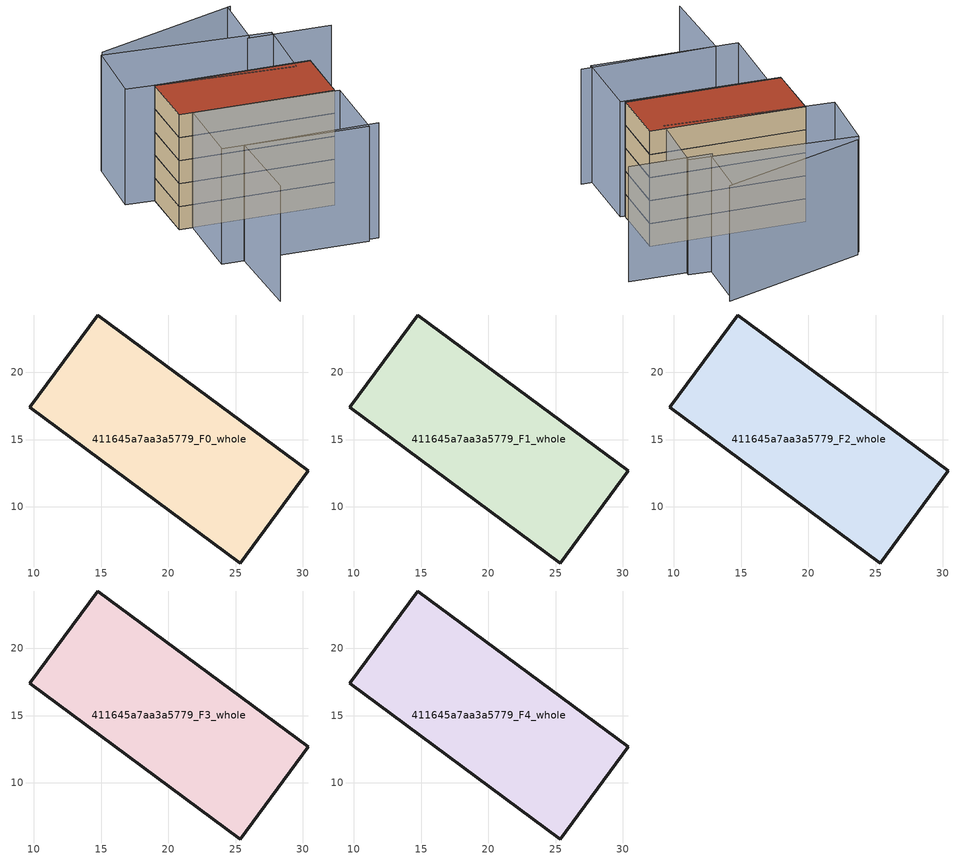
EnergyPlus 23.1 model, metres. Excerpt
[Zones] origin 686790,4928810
411645a7aa3a5779_F0_whole
 floor ground (EU_floor_Construction): 25.32,5.83 30.4,12.67 14.78,24.25 9.7,17.42 z0
 wall outside (EU_wall_Construction): 14.78,24.25 30.4,12.67 25.32,5.83 9.7,17.42 14.78,24.25 z0:3
411645a7aa3a5779_F1_whole
 floor to 411645a7aa3a5779_F0_whole (EU_floor_Construction): 25.32,5.83 30.4,12.67 14.77,24.25 9.7,17.42 z3
 wall outside (EU_wall_Construction): 14.78,24.25 30.4,12.67 25.32,5.83 9.7,17.42 14.78,24.25 z3:6
411645a7aa3a5779_F2_whole
 floor to 411645a7aa3a5779_F1_whole (EU_floor_Construction): 25.32,5.83 30.4,12.67 14.77,24.25 9.7,17.42 z6
 wall outside (EU_wall_Construction): 14.78,24.25 30.4,12.67 25.32,5.83 9.7,17.42 14.78,24.25 z6:9
411645a7aa3a5779_F3_whole
 floor to 411645a7aa3a5779_F2_whole (EU_floor_Construction): 25.32,5.83 30.4,12.67 14.77,24.25 9.7,17.42 z9
 wall outside (EU_wall_Construction): 14.78,24.25 30.4,12.67 25.32,5.83 9.7,17.42 14.78,24.25 z9:12
411645a7aa3a5779_F4_whole
 floor to 411645a7aa3a5779_F3_whole (EU_floor_Construction): 25.32,5.83 30.4,12.67 14.77,24.25 9.7,17.42 z12
 wall outside (EU_wall_Construction): 14.78,24.25 30.4,12.67 25.32,5.83 9.7,17.42 14.78,24.25 z12:15
 roof outside (EU_roof_Construction): 30.4,12.67 25.32,5.83 9.7,17.42 14.78,24.25 z15
shading: 0.25,-3.11 7.01,6.43 / 7.01,6.43 20.82,-3.36 / 39.69,15.86 31.4,22.07 / 36.89,28.58 31.9,22.24 / 37.48,28.57 18.79,34.24 / 11,16.37 25.65,5.32 / 25.65,5.32 19.43,-2.93 / 19.43,-2.93 4.78,8.11 / 4.78,8.11 11,16.37 / 34.26,20.59 28.2,13.16 / 28.2,13.16 11.91,26.42 / 11.91,26.42 17.97,33.86 / 17.97,33.86 34.26,20.59 z0:15
[Building]
EU S2 Campaign: North Axis=0; Terrain=City; Solar Distribution=FullExterior
[Site:Location]
Bologna: Latitude=44.5; Longitude=11.25; Time Zone=1; Elevation=37
[SizingPeriod:WeatherFileDays]
AnnualSizingPeriod: Begin Month=1; Begin Day of Month=1; End Month=12; End Day of Month=31; Day of Week for Start Day=Monday; Use Weather File Daylight Saving Period=No; Use Weather File Rain and Snow Indicators=No
[MATERIAL]
EU_InternalMass_Material: Roughness=MediumRough; Thickness=0.1; Conductivity=1; Density=1800; Specific Heat=900; Thermal Absorptance=0.9; Solar Absorptance=0.7; Visible Absorptance=0.7
[MATERIAL:NOMASS] Roughness=MediumRough; Thermal Absorptance=0.9; Solar Absorptance=0.7; Visible Absorptance=0.7
Name | Thermal Resistance
EU_wall_NoMass | 0.905828
EU_roof_NoMass | 0.37593
EU_floor_NoMass | 0.67114
[CONSTRUCTION]
EU_wall_Construction: EU_wall_NoMass
EU_roof_Construction: EU_roof_NoMass
EU_floor_Construction: EU_floor_NoMass
EU_InternalMass_Construction: EU_InternalMass_Material
[ZONE] Type=1; Multiplier=1; Ceiling Height=autocalculate; Volume=497.007; Floor Area=autocalculate; Part of Total Floor Area=Yes
411645a7aa3a5779_F0_whole; 411645a7aa3a5779_F1_whole; 411645a7aa3a5779_F2_whole; 411645a7aa3a5779_F3_whole; 411645a7aa3a5779_F4_whole
[INTERNALMASS] Construction=EU_InternalMass_Construction; Surface Area=165.669
Name | Zone or ZoneList
411645a7aa3a5779_F0_whole_EU_InternalMass | 411645a7aa3a5779_F0_whole
411645a7aa3a5779_F1_whole_EU_InternalMass | 411645a7aa3a5779_F1_whole
411645a7aa3a5779_F2_whole_EU_InternalMass | 411645a7aa3a5779_F2_whole
411645a7aa3a5779_F3_whole_EU_InternalMass | 411645a7aa3a5779_F3_whole
411645a7aa3a5779_F4_whole_EU_InternalMass | 411645a7aa3a5779_F4_whole
[OTHEREQUIPMENT] Fuel Type=Electricity; Design Level Calculation Method=Watts/Area; Power per Zone Floor Area=1; Fraction Latent=0; Fraction Radiant=0; Fraction Lost=0; Carbon Dioxide Generation Rate=0; EndUse Subcategory=EU_Step8_InternalGains
Name | Zone or ZoneList or Space or SpaceList | Schedule
EU_Step8_InternalGain_411645a7aa3a5779_F0_whole_f000 | 411645a7aa3a5779_F0_whole | EU_Step8_GainSchedule_411645a7aa3a5779_F0_whole_f000
EU_Step8_InternalGain_411645a7aa3a5779_F1_whole_f000 | 411645a7aa3a5779_F1_whole | EU_Step8_GainSchedule_411645a7aa3a5779_F1_whole_f000
EU_Step8_InternalGain_411645a7aa3a5779_F2_whole_f000 | 411645a7aa3a5779_F2_whole | EU_Step8_GainSchedule_411645a7aa3a5779_F2_whole_f000
EU_Step8_InternalGain_411645a7aa3a5779_F3_whole_f000 | 411645a7aa3a5779_F3_whole | EU_Step8_GainSchedule_411645a7aa3a5779_F3_whole_f000
EU_Step8_InternalGain_411645a7aa3a5779_F4_whole_f000 | 411645a7aa3a5779_F4_whole | EU_Step8_GainSchedule_411645a7aa3a5779_F4_whole_f000
[ZONEVENTILATION:DESIGNFLOWRATE] Schedule=EU_AlwaysOn; Design Flow Rate Calculation Method=AirChanges/Hour; Air Changes per Hour=0.73129; Ventilation Type=Natural; Fan Pressure Rise=0; Fan Total Efficiency=1; Constant Term Coefficient=1; Temperature Term Coefficient=0; Velocity Term Coefficient=0; Velocity Squared Term Coefficient=0; Minimum Indoor Temperature=-100; Maximum Indoor Temperature=100; Delta Temperature=-100; Minimum Outdoor Temperature=-100; Maximum Outdoor Temperature=100; Maximum Wind Speed=40
Name | Zone or ZoneList or Space or SpaceList
EU_ConstantAir_411645a7aa3a5779_F0_whole | 411645a7aa3a5779_F0_whole
EU_ConstantAir_411645a7aa3a5779_F1_whole | 411645a7aa3a5779_F1_whole
EU_ConstantAir_411645a7aa3a5779_F2_whole | 411645a7aa3a5779_F2_whole
EU_ConstantAir_411645a7aa3a5779_F3_whole | 411645a7aa3a5779_F3_whole
EU_ConstantAir_411645a7aa3a5779_F4_whole | 411645a7aa3a5779_F4_whole
[HVACTEMPLATE:THERMOSTAT] Constant Heating Setpoint=20; Constant Cooling Setpoint=50
EU_HeatOnly_411645a7aa3a5779_F0_whole; EU_HeatOnly_411645a7aa3a5779_F1_whole; EU_HeatOnly_411645a7aa3a5779_F2_whole; EU_HeatOnly_411645a7aa3a5779_F3_whole; EU_HeatOnly_411645a7aa3a5779_F4_whole
[HVACTEMPLATE:ZONE:IDEALLOADSAIRSYSTEM] System Availability Schedule=EU_AlwaysOn; Maximum Heating Supply Air Temperature=50; Minimum Cooling Supply Air Temperature=13; Maximum Heating Supply Air Humidity Ratio=0.0156; Minimum Cooling Supply Air Humidity Ratio=0.0077; Heating Limit=NoLimit; Cooling Limit=NoLimit; Heating Availability Schedule=EU_AlwaysOn; Cooling Availability Schedule=EU_CoolingOff; Dehumidification Control Type=ConstantSensibleHeatRatio; Cooling Sensible Heat Ratio=0.7; Dehumidification Setpoint=60; Humidification Control Type=None; Humidification Setpoint=30; Outdoor Air Method=None; Outdoor Air Flow Rate per Person=0.00944; Outdoor Air Flow Rate per Zone Floor Area=0; Outdoor Air Flow Rate per Zone=0; Demand Controlled Ventilation Type=None; Outdoor Air Economizer Type=NoEconomizer; Heat Recovery Type=None; Sensible Heat Recovery Effectiveness=0.7; Latent Heat Recovery Effectiveness=0.65
Name | Template Thermostat
411645a7aa3a5779_F0_whole | EU_HeatOnly_411645a7aa3a5779_F0_whole
411645a7aa3a5779_F1_whole | EU_HeatOnly_411645a7aa3a5779_F1_whole
411645a7aa3a5779_F2_whole | EU_HeatOnly_411645a7aa3a5779_F2_whole
411645a7aa3a5779_F3_whole | EU_HeatOnly_411645a7aa3a5779_F3_whole
411645a7aa3a5779_F4_whole | EU_HeatOnly_411645a7aa3a5779_F4_whole
[SIZING:ZONE] Zone Cooling Design Supply Air Temperature Input Method=SupplyAirTemperature; Zone Cooling Design Supply Air Temperature=13; Zone Heating Design Supply Air Temperature Input Method=SupplyAirTemperature; Zone Heating Design Supply Air Temperature=50; Zone Cooling Design Supply Air Humidity Ratio=0.008; Zone Heating Design Supply Air Humidity Ratio=0.008; Cooling Design Air Flow Method=DesignDay; Cooling Design Air Flow Rate=0; Cooling Minimum Air Flow per Zone Floor Area=0.000762; Cooling Minimum Air Flow=0; Cooling Minimum Air Flow Fraction=0.2; Heating Design Air Flow Method=DesignDay; Heating Design Air Flow Rate=0; Heating Maximum Air Flow per Zone Floor Area=0.002032; Heating Maximum Air Flow=0.141576; Heating Maximum Air Flow Fraction=0.3; Account for Dedicated Outdoor Air System=No; Dedicated Outdoor Air System Control Strategy=NeutralSupplyAir; Dedicated Outdoor Air Low Setpoint Temperature for Design=autosize; Dedicated Outdoor Air High Setpoint Temperature for Design=autosize; Zone Load Sizing Method=Sensible Load Only No Latent Load; Zone Latent Cooling Design Supply Air Humidity Ratio Input Method=HumidityRatioDifference; Zone Cooling Design Supply Air Humidity Ratio Difference=0.005; Zone Latent Heating Design Supply Air Humidity Ratio Input Method=HumidityRatioDifference; Zone Humidification Design Supply Air Humidity Ratio Difference=0.005
411645a7aa3a5779_F0_whole; 411645a7aa3a5779_F1_whole; 411645a7aa3a5779_F2_whole; 411645a7aa3a5779_F3_whole; 411645a7aa3a5779_F4_whole
[SCHEDULE:CONSTANT]
Name | Hourly Value
EU_AlwaysOn | 1
EU_CoolingOff | 0
[SCHEDULE:FILE] Column Number=1; Rows to Skip at Top=0; Number of Hours of Data=8760; Column Separator=Comma; Interpolate to Timestep=No; Minutes per Item=60; Adjust Schedule for Daylight Savings=Yes
Name | File
EU_Step8_GainSchedule_411645a7aa3a5779_F0_whole_f000 | ../../schedules/411645a7aa3a5779/411645a7aa3a5779_F0_whole_f000_gain.csv
EU_Step8_GainSchedule_411645a7aa3a5779_F1_whole_f000 | ../../schedules/411645a7aa3a5779/411645a7aa3a5779_F1_whole_f000_gain.csv
EU_Step8_GainSchedule_411645a7aa3a5779_F2_whole_f000 | ../../schedules/411645a7aa3a5779/411645a7aa3a5779_F2_whole_f000_gain.csv
EU_Step8_GainSchedule_411645a7aa3a5779_F3_whole_f000 | ../../schedules/411645a7aa3a5779/411645a7aa3a5779_F3_whole_f000_gain.csv
EU_Step8_GainSchedule_411645a7aa3a5779_F4_whole_f000 | ../../schedules/411645a7aa3a5779/411645a7aa3a5779_F4_whole_f000_gain.csv
